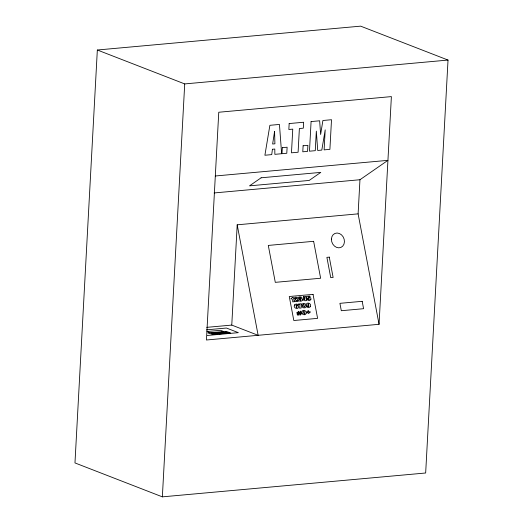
<?xml version="1.0" encoding="UTF-8"?>
<svg xmlns="http://www.w3.org/2000/svg" width="523" height="523" viewBox="0 0 523 523"><rect width="100%" height="100%" fill="white"/><g stroke="black" fill="none" stroke-linecap="round" stroke-linejoin="round"><path stroke-width="0.78" d="M97.337 50.005L74.972 462.933L162.359 496.85L425.663 472.995L448.028 60.067L360.641 26.15L97.337 50.005L184.717 83.922L448.028 60.067M162.359 496.85L184.717 83.922M237.2 224.812L258.14 335.315L231.767 325.084L237.2 224.812L358.111 213.855L359.961 179.735L387.935 160.345L215.313 175.99M379.057 324.306L391.387 96.605L218.764 112.242L206.435 340.002L379.057 324.306L358.111 213.855M214.084 192.954L359.961 179.735M206.722 327.352L231.767 325.084M206.559 329.843L226.446 328.039L238.344 332.654L207.317 335.465M223.596 331.497L220.49 330.294L206.971 331.517L210.069 332.72M222.589 331.634L226.721 333.243L228.309 333.099L225.609 331.987L228.806 333.053L230.395 332.909L227.335 331.752L224.177 331.49L207.912 332.968L213.031 334.485L214.685 334.334L211.377 333.046L212.358 332.961L211.527 332.635M299.875 297.607L299.941 298.273L298.352 298.417C297.417 295.855 303.693 296.652 301.483 298.659L302.072 298.868C304.04 301.385 298.398 302.366 298.581 299.64L300.176 299.496C300.464 302.248 301.627 298.561 299.731 299.221L299.62 298.62C300.718 299.202 300.738 297.136 299.875 297.607M303.517 304.203C303.464 306.236 304.824 304 303.517 304.203M306.092 313.512C305.524 315.84 301.13 314.741 302.013 312.054C301.876 308.982 307.387 310.446 306.092 313.512M302.235 305.962C301.836 308.139 305.001 308.341 306.06 307.093L305.916 305.772L305.125 305.249C307.609 302.595 299.548 303.222 302.706 305.465L302.235 305.962M282.322 147.649L281.995 153.69L286.794 153.252L287.12 147.218L282.322 147.649M289.167 123.559L288.846 129.488L292.762 129.135L291.474 152.827L298.097 152.232L299.378 128.534L303.314 128.174L303.634 122.245L289.167 123.559M303.111 145.767L302.784 151.807L307.576 151.369L307.903 145.335L303.111 145.767M311.087 121.571L309.479 151.199L315.264 150.676L316.33 131.129L317.703 150.454L321.808 150.081L325.195 129.874L324.116 149.872L329.902 149.349L331.51 119.721L322.894 120.499L320.625 134.476L319.651 120.793L311.087 121.571M219.052 333.243L220.157 333.55L219.052 333.243M296.345 298.195L294.711 301.071L294.822 301.666L298.326 301.346L298.188 300.633L296.443 300.797C297.901 299.901 298.62 297.012 296.188 297.234C294.469 296.574 293.076 299.836 295.73 298.783L295.672 298.012L296.345 298.195M216.045 332.72L216.731 333.151L218.222 333.02C218.594 332.144 216.332 333.648 219.065 333.89A1.602 0.346 3.1 0 0 220.255 333.844L222.386 333.635L219.078 332.471L216.045 332.72M301.562 304.661L301.163 308.014L299.581 308.158L300.065 304.634L298.489 304.772L298.345 304.026L301.392 303.752L301.562 304.661M300.712 313.983L300.588 314.99L299.842 315.055L299.967 314.048L298.574 314.173L298.443 315.186L297.692 315.251L297.822 314.245L297.156 314.303L297.064 313.82L297.888 313.741L297.986 312.944L296.92 313.035L296.822 312.551L298.051 312.44L298.182 311.42L298.927 311.355L298.796 312.368L300.189 312.244L300.32 311.231L301.058 311.159L300.934 312.179L301.594 312.113L301.686 312.604L300.875 312.682L300.777 313.48L301.836 313.382L301.928 313.872L300.712 313.983M298.738 312.872L298.633 313.676L300.025 313.545L300.13 312.747L298.738 312.872M272.424 149.258L271.738 154.618L264.899 155.239L269.881 125.304L279.445 124.441L281.629 153.723L274.863 154.337L274.797 149.042L272.424 149.258M310.479 306.315C310.08 307.779 307.053 307.955 306.635 306.393L308.23 306.249C308.655 307.903 309.426 305.092 308.446 305.863C307.687 306.19 306.439 306.014 306.373 305.007C305.68 301.608 311.917 302.987 310.479 306.315M294.449 304.987C292.743 308.367 299.143 310.1 298.509 306.543C298.437 305.471 296.986 305.295 296.253 305.811C295.449 305.922 296.358 303.856 296.659 305.308L298.247 305.164C297.809 303.634 295.207 303.843 294.449 304.987M274.575 131.456L272.627 144.015L274.908 143.805L274.575 131.456M304.262 297.535L303.896 299.372L304.602 299.306L304.262 297.535M303.817 305.89C303.66 308.583 305.425 305.837 303.817 305.89M296.286 306.347C296.051 309.485 298.071 306.354 296.286 306.347M308.635 305.079C307.034 305.72 308.531 301.836 308.635 305.079M303.569 296.626L302.843 300.189L304.739 300.019L304.876 300.751L306.465 300.607L306.328 299.875L306.779 299.836L306.648 299.123L306.19 299.163L305.674 296.436L303.569 296.626M310.845 299.535C310.028 302.065 304.386 298.908 308.518 298.829L308.72 299.659L309.237 299.738L308.923 297.992L306.851 298.47L306.517 296.364L309.93 296.051L310.061 296.718L308.086 296.901C308.348 297.744 311.662 296.711 310.845 299.535M225.759 333.151L222.628 333.426L221.667 333.131L224.171 333.19L219.935 332.399L222.759 332.098L223.87 332.393L221.569 332.353L225.759 333.151M214.633 332.752L212.606 332.896L215.999 334.21L217.581 334.066L215.626 333.249L216.267 333.105L214.633 332.752M304.523 313.97C301.98 313.159 304.556 307.818 304.523 313.97M292.547 297.626L290.919 298.456C291.893 298.999 293.063 299.725 292.684 301.856L294.279 301.712L293.488 297.541L292.547 297.626M261.134 177.794L249.523 185.848L309.185 180.442L320.795 172.387L261.134 177.794M313.63 241.312L268.292 245.424L275.288 282.348L320.632 278.236L313.63 241.312M329.274 257.133L326.888 257.355L330.739 277.661L333.125 277.445L329.274 257.133M313.055 294.364L289.265 296.515L293.821 320.514L317.605 318.363L313.055 294.364M362.184 301.313L339.911 303.333L341.31 310.721L363.583 308.701L362.184 301.313M308.577 310.884L307.616 310.969L307.792 311.898L306.38 312.028L306.498 312.656L307.91 312.525L308.086 313.447L309.047 313.362L308.871 312.44L310.296 312.309L310.172 311.682L308.753 311.813L308.577 310.884M331.425 239.076A7.603 6.289 66.5 0 0 340.937 247.412A7.603 6.289 66.5 0 0 341.447 234.801A7.603 6.289 66.5 0 0 331.425 239.076"/></g></svg>
